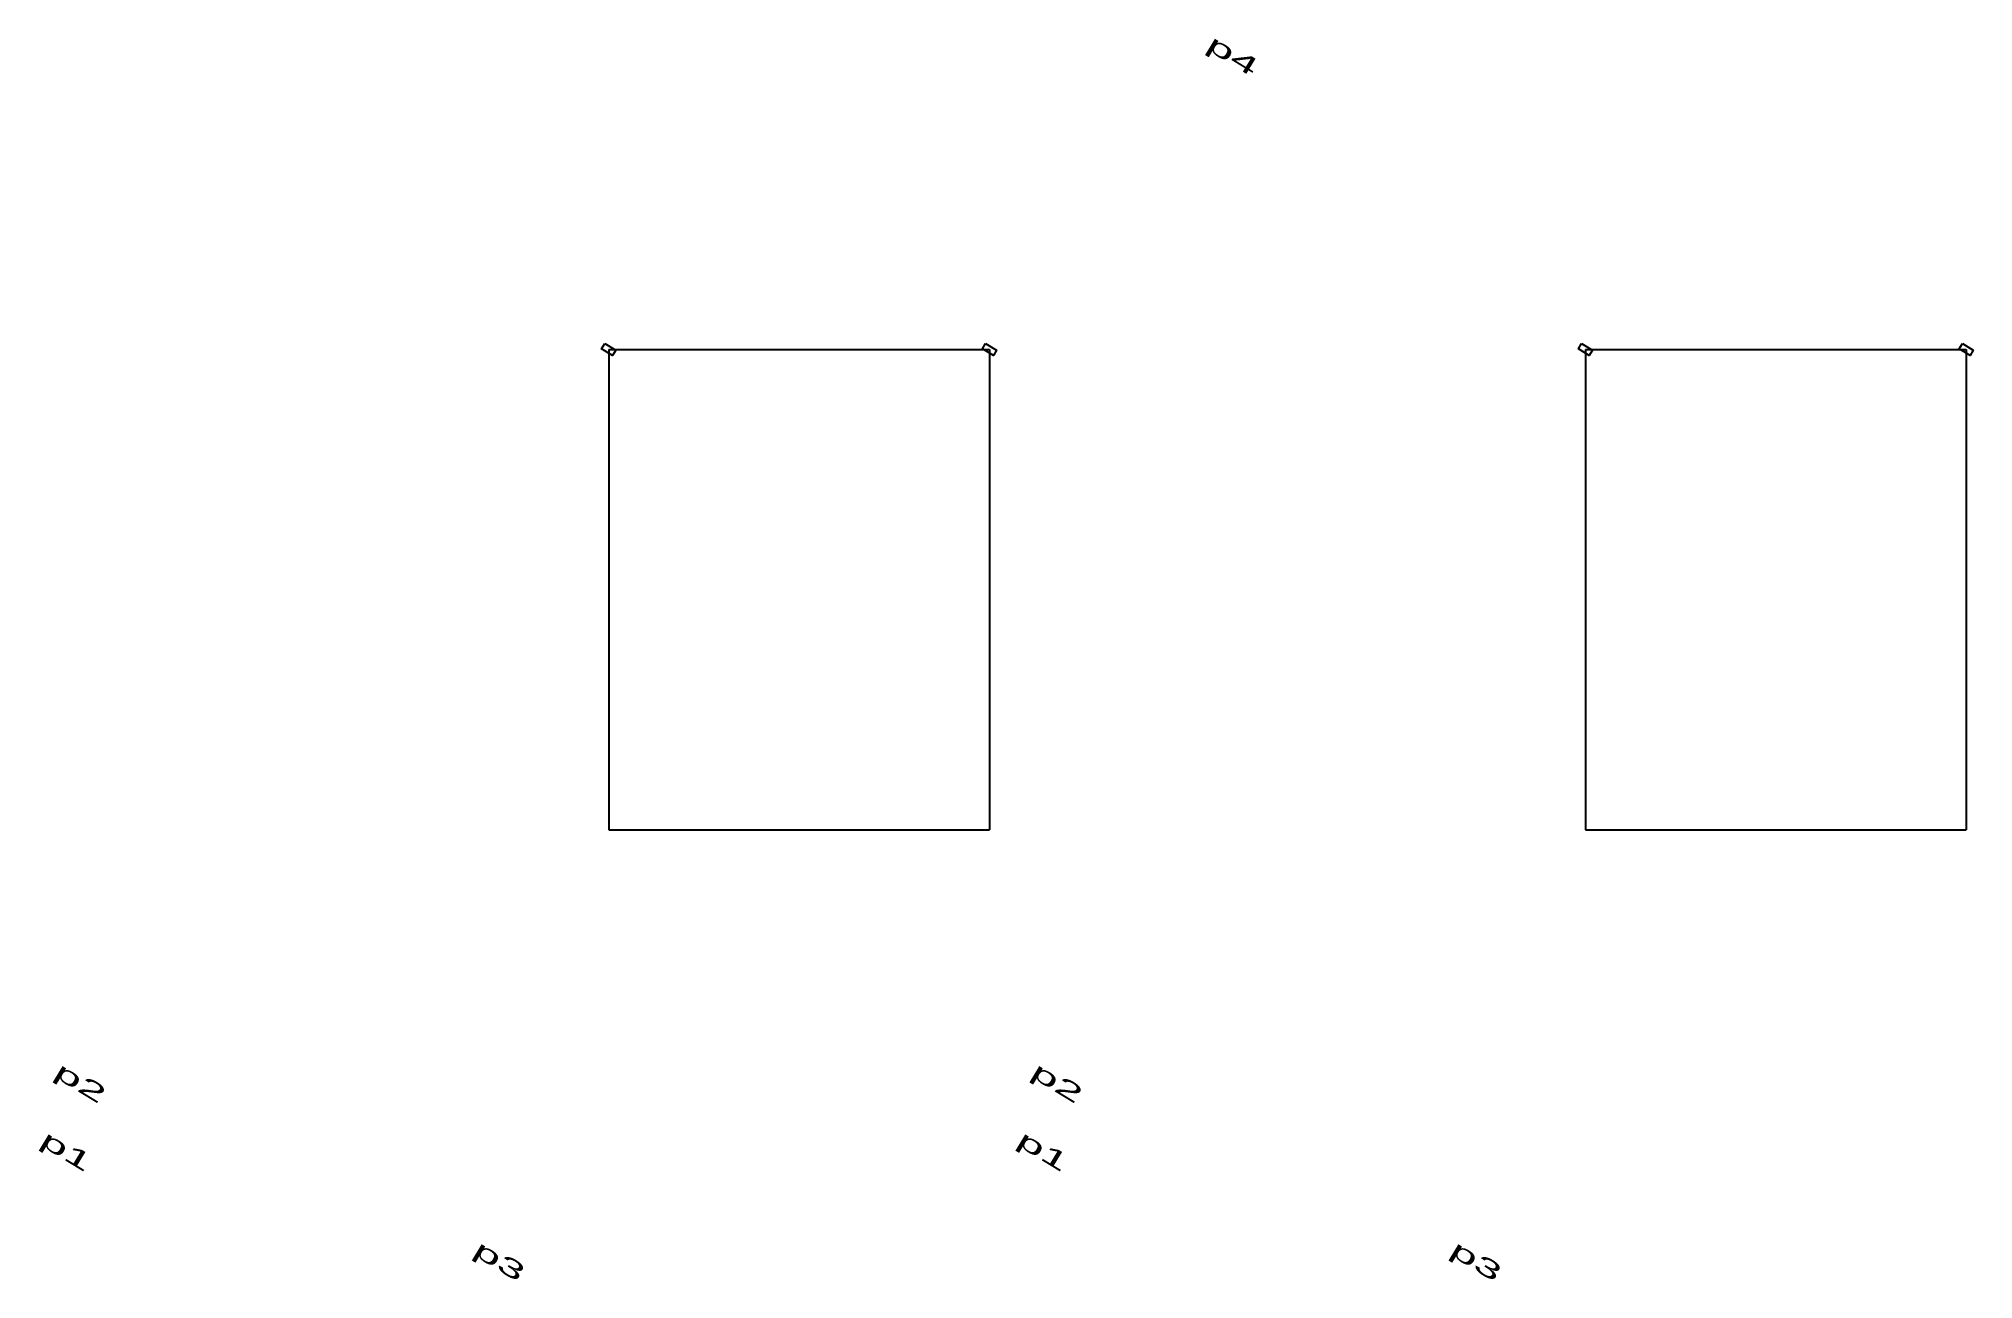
# Model space of a CAD drawing. Header units: millimetres. Extents: x 181576 to 206247, y -108308 to -92482.
import ezdxf

# ---------------------------------------------------------------- set-up
doc = ezdxf.new("R2010")
doc.units = ezdxf.units.MM
doc.header["$LTSCALE"] = 600
doc.layers.add('G6', color=7, linetype='Continuous')
doc.styles.add('제목', font='')
doc.styles.get('제목').set_extended_font_data('HY각헤드라인M')

msp = doc.modelspace()

# ---------------------------------------------------------------- linework, layer by layer
at = {"layer": 'G6', "color": 254, "linetype": 'Continuous', "ltscale": 0.5}
for p, q in [((188846, -96446), (193701, -96446)), ((188846, -96446, 2000), (193701, -96446, 2000)), ((188846, -96446, 2000), (188846, -102576, 2000)), ((188846, -96446), (188846, -102576)), ((193701, -96446, 2000), (193701, -102576, 2000)), ((193701, -96446), (193701, -102576)), ((201301, -96446), (206156, -96446)), ((201301, -96446, 2000), (206156, -96446, 2000)), ((201301, -96446, 2000), (201301, -102576, 2000)), ((201301, -96446), (201301, -102576)), ((206156, -96446, 2000), (206156, -102576, 2000)), ((206156, -96446), (206156, -102576)), ((188846, -102576), (193701, -102576)), ((188846, -102576, 2000), (193701, -102576, 2000)), ((201301, -102576), (206156, -102576)), ((201301, -102576, 2000), (206156, -102576, 2000))]:
    msp.add_line(p, q, dxfattribs=at)
at = {"layer": 'G6', "color": 254, "linetype": 'Continuous', "ltscale": 0.5, "extrusion": (-0.457306, -0.751572, 0.475406)}
for points, elevation in [([(211379, 7581), (211543, 7581), (211543, 7413), (211379, 7413)], -13874), ([(211379, 9341), (211543, 9341), (211543, 9173), (211379, 9173)], -12923), ([(215527, 10541), (215691, 10541), (215691, 10373), (215527, 10373)], -15144), ([(215527, 8781), (215691, 8781), (215691, 8613), (215527, 8613)], -16095), ([(222020, 10659), (222183, 10659), (222183, 10491), (222020, 10491)], -19570), ([(222020, 12419), (222183, 12419), (222183, 12251), (222020, 12251)], -18619), ([(226168, 13619), (226331, 13619), (226331, 13451), (226168, 13451)], -20840)]:
    msp.add_lwpolyline(points, close=True, dxfattribs=dict(at, elevation=elevation))

# ---------------------------------------------------------------- texts
at = {"layer": 'G6', "color": 254, "linetype": 'Continuous', "ltscale": 0.5, "extrusion": (-0.457306, -0.751572, 0.475406), "style": '제목'}
for s, p in [('p4', (215963, 9039, -21259)), ('p2', (210221, 8761)), ('p2', (220862, 11839, -5696)), ('p1', (210522, 7001)), ('p1', (221162, 10079, -5696)), ('p3', (215968, 10522)), ('p3', (226609, 13600, -5696))]:
    msp.add_text(s, height=477.6, dxfattribs=at).set_placement(p)

doc.saveas('drawing.dxf')
